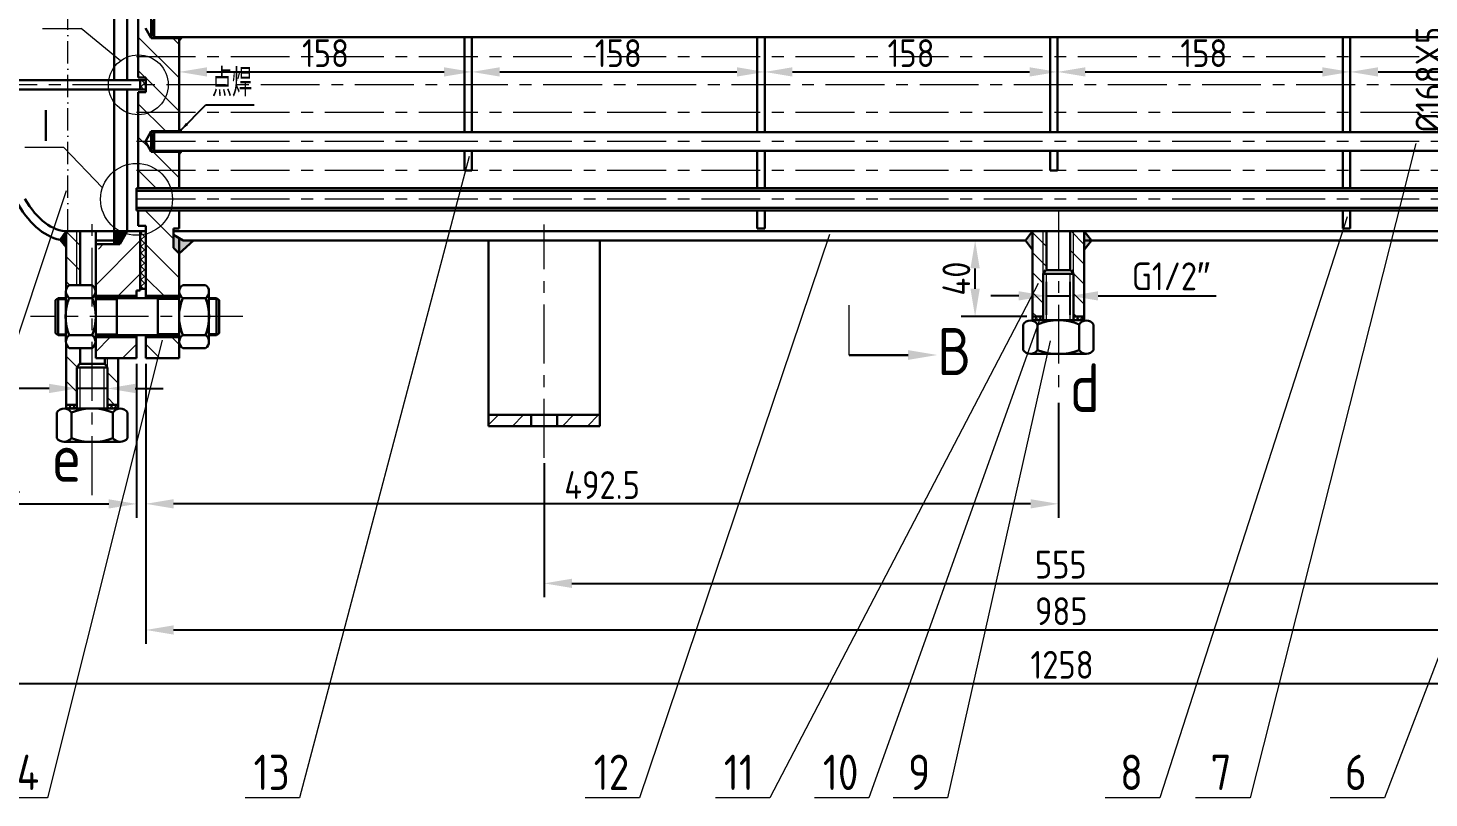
# Paper-space layout 'Gb A1 标题栏' of a CAD drawing. Extents: x 3562 to 5852, y -8842 to -7224.
# Drawn here: x 3979 to 4735, y -8033 to -7618 of the extents above; entities that cross this region are included whole.
import ezdxf

# ---------------------------------------------------------------- set-up
doc = ezdxf.new("R2010")
doc.units = 0
doc.linetypes.add('ACAD_ISO10W100', pattern=[18, 12, -3, 0, -3])
doc.linetypes.add('CENTER', pattern=[50.8, 31.75, -6.35, 6.35, -6.35])
doc.layers.get('Defpoints').update_dxf_attribs({"linetype": 'CONTINUOUS', "lineweight": 15})
for name, color, linetype, lineweight in [('一般注释', 5, 'CONTINUOUS', 15), ('中心线', 1, 'CENTER', 15), ('单点划线', 6, 'ACAD_ISO10W100', 15), ('可见轮廓线', 7, 'CONTINUOUS', 30), ('填充剖面线', 3, 'CONTINUOUS', 15), ('尺寸标注', 5, 'CONTINUOUS', 15), ('细实线', 2, 'CONTINUOUS', 15)]:
    doc.layers.add(name, color=color, linetype=linetype, lineweight=lineweight)
doc.styles.add('STYLE3', font='gbenor.shx', dxfattribs={"height": 4, "bigfont": 'gbcbig.shx'})
doc.styles.add('件号及接点字头', font='gbenor.shx', dxfattribs={"height": 7, "bigfont": 'gbcbig.shx'})
doc.styles.add('工程字', font='gbenor.shx', dxfattribs={"bigfont": 'gbcbig.shx'})
doc.styles.add('管口名称', font='gbenor.shx', dxfattribs={"height": 10, "bigfont": 'gbcbig.shx'})
doc.dimstyles.new('GB-5', dxfattribs={"dimtxt": 5, "dimasz": 5, "dimexe": 2.5, "dimexo": 1, "dimgap": 0.875, "dimtad": 1, "dimdsep": 46, "dimtxsty": '工程字', "dimcen": 5, "dimadec": 0, "dimazin": 0, "dimtfac": 0.7, "dimtix": 1, "dimtmove": 0, "dimatfit": 3, "dimfxl": 0, "dimtzin": 0, "dimarcsym": 0})
pattern_1 = [(45, (97.2108, 0), (-1.7960512, 1.7960512), []), (135, (97.2108, 0), (-1.7960512, -1.7960512), [])]

# ---------------------------------------------------------------- blocks, each defined once
blk = doc.blocks.new('*D50')
at = {"layer": 'Defpoints', "color": 0}
for p in [(4042.05, -7795.94), (5027.05, -7795.94), (5027.05, -7942.41)]:
    blk.add_point(p, dxfattribs=at)
at = {"layer": '尺寸标注', "color": 0, "lineweight": -2}
for p, q in [((4042.05, -7798.94), (4042.05, -7949.91)), ((5027.05, -7798.94), (5027.05, -7949.91)), ((4057.05, -7942.41), (5012.05, -7942.41))]:
    blk.add_line(p, q, dxfattribs=at)
at = {"layer": '尺寸标注', "color": 0}
for points in [[(4057.05, -7939.91), (4057.05, -7944.91), (4042.05, -7942.41)], [(5012.05, -7939.91), (5012.05, -7944.91), (5027.05, -7942.41)]]:
    blk.add_solid(points, dxfattribs=at)
at = {"layer": '尺寸标注', "color": 0, "insert": (4536.11, -7932.28), "char_height": 15, "attachment_point": 5, "style": '工程字'}
blk.add_mtext('985', dxfattribs=at)
blk = doc.blocks.new('*D51')
at = {"layer": 'Defpoints', "color": 0}
for p in [(4257.05, -7849.52), (4812.05, -7849.52), (4812.05, -7917.28)]:
    blk.add_point(p, dxfattribs=at)
at = {"layer": '尺寸标注', "color": 0, "lineweight": -2}
for p, q in [((4257.05, -7852.52), (4257.05, -7924.78)), ((4812.05, -7852.52), (4812.05, -7924.78)), ((4272.05, -7917.28), (4797.05, -7917.28))]:
    blk.add_line(p, q, dxfattribs=at)
at = {"layer": '尺寸标注', "color": 0}
for points in [[(4272.05, -7914.78), (4272.05, -7919.78), (4257.05, -7917.28)], [(4797.05, -7914.78), (4797.05, -7919.78), (4812.05, -7917.28)]]:
    blk.add_solid(points, dxfattribs=at)
at = {"layer": '尺寸标注', "color": 0, "insert": (4535.85, -7907.16), "char_height": 15, "attachment_point": 5, "style": '工程字'}
blk.add_mtext('555', dxfattribs=at)
blk = doc.blocks.new('*D52')
at = {"layer": 'Defpoints', "color": 0}
for p in [(4042.05, -7795.94), (4534.55, -7816.98), (4042.05, -7874.39)]:
    blk.add_point(p, dxfattribs=at)
at = {"layer": '尺寸标注', "color": 0, "lineweight": -2}
for p, q in [((4042.05, -7798.94), (4042.05, -7881.89)), ((4534.55, -7819.98), (4534.55, -7881.89)), ((4519.55, -7874.39), (4057.05, -7874.39))]:
    blk.add_line(p, q, dxfattribs=at)
at = {"layer": '尺寸标注', "color": 0}
for points in [[(4057.05, -7871.89), (4057.05, -7876.89), (4042.05, -7874.39)], [(4519.55, -7871.89), (4519.55, -7876.89), (4534.55, -7874.39)]]:
    blk.add_solid(points, dxfattribs=at)
at = {"layer": '尺寸标注', "color": 0, "insert": (4288.3, -7864.26), "char_height": 15, "attachment_point": 5, "style": '工程字'}
blk.add_mtext('492.5', dxfattribs=at)
blk = doc.blocks.new('*D53')
at = {"layer": 'Defpoints', "color": 0}
for p in [(5111.05, -7648.44), (3852.83, -7838.44), (5111.05, -7971.32)]:
    blk.add_point(p, dxfattribs=at)
at = {"layer": '尺寸标注', "color": 0, "lineweight": -2}
for p, q in [((5111.05, -7651.44), (5111.05, -7978.82)), ((3852.83, -7841.44), (3852.83, -7978.82)), ((3867.83, -7971.32), (5096.05, -7971.32))]:
    blk.add_line(p, q, dxfattribs=at)
at = {"layer": '尺寸标注', "color": 0}
for points in [[(3867.83, -7968.82), (3867.83, -7973.82), (3852.83, -7971.32)], [(5096.05, -7968.82), (5096.05, -7973.82), (5111.05, -7971.32)]]:
    blk.add_solid(points, dxfattribs=at)
at = {"layer": '尺寸标注', "color": 0, "insert": (4536.5, -7961.19), "char_height": 15, "attachment_point": 5, "style": '工程字'}
blk.add_mtext('1258', dxfattribs=at)
blk = doc.blocks.new('*D54')
at = {"layer": 'Defpoints', "color": 0}
for p in [(4626.03, -7564.44), (4744.96, -7564.44), (4626.03, -7732.44)]:
    blk.add_point(p, dxfattribs=at)
at = {"layer": '尺寸标注', "color": 0, "lineweight": -2}
for p, q in [((4629.03, -7564.44), (4752.46, -7564.44)), ((4744.96, -7717.44), (4744.96, -7579.44)), ((4629.03, -7732.44), (4752.46, -7732.44))]:
    blk.add_line(p, q, dxfattribs=at)
at = {"layer": '尺寸标注', "color": 0}
for points in [[(4742.46, -7579.44), (4747.46, -7579.44), (4744.96, -7564.44)], [(4742.46, -7717.44), (4747.46, -7717.44), (4744.96, -7732.44)]]:
    blk.add_solid(points, dxfattribs=at)
at = {"layer": '尺寸标注', "color": 0, "insert": (4734.83, -7645.73), "char_height": 15, "attachment_point": 5, "rotation": 90, "style": '工程字'}
blk.add_mtext('%%C168X5', dxfattribs=at)
blk = doc.blocks.new('*D55')
at = {"layer": 'Defpoints', "color": 0}
for p in [(4060.05, -7638.91), (4218.05, -7638.91), (4218.05, -7641.51)]:
    blk.add_point(p, dxfattribs=at)
at = {"layer": '尺寸标注', "color": 0, "lineweight": -2}
for p, q in [((4060.05, -7641.91), (4060.05, -7649.01)), ((4075.05, -7641.51), (4203.05, -7641.51)), ((4218.05, -7641.91), (4218.05, -7649.01))]:
    blk.add_line(p, q, dxfattribs=at)
at = {"layer": '尺寸标注', "color": 0}
for points in [[(4075.05, -7639.01), (4075.05, -7644.01), (4060.05, -7641.51)], [(4203.05, -7639.01), (4203.05, -7644.01), (4218.05, -7641.51)]]:
    blk.add_solid(points, dxfattribs=at)
at = {"layer": '尺寸标注', "color": 0, "insert": (4139.05, -7631.38), "char_height": 15, "attachment_point": 5, "style": '工程字'}
blk.add_mtext('158', dxfattribs=at)
blk = doc.blocks.new('*D56')
at = {"layer": 'Defpoints', "color": 0}
for p in [(4218.05, -7641.51), (4376.05, -7641.51), (4376.05, -7641.51)]:
    blk.add_point(p, dxfattribs=at)
at = {"layer": '尺寸标注', "color": 0, "lineweight": -2}
for p, q in [((4218.05, -7638.51), (4218.05, -7634.01)), ((4233.05, -7641.51), (4361.05, -7641.51)), ((4376.05, -7644.51), (4376.05, -7649.01))]:
    blk.add_line(p, q, dxfattribs=at)
at = {"layer": '尺寸标注', "color": 0}
for points in [[(4233.05, -7639.01), (4233.05, -7644.01), (4218.05, -7641.51)], [(4361.05, -7639.01), (4361.05, -7644.01), (4376.05, -7641.51)]]:
    blk.add_solid(points, dxfattribs=at)
at = {"layer": '尺寸标注', "color": 0, "insert": (4297.05, -7631.38), "char_height": 15, "attachment_point": 5, "style": '工程字'}
blk.add_mtext('158', dxfattribs=at)
blk = doc.blocks.new('*D57')
at = {"layer": 'Defpoints', "color": 0}
for p in [(4376.05, -7641.51), (4534.05, -7641.51), (4534.05, -7643.49)]:
    blk.add_point(p, dxfattribs=at)
at = {"layer": '尺寸标注', "color": 0, "lineweight": -2}
for p, q in [((4376.05, -7638.51), (4376.05, -7634.01)), ((4534.05, -7640.49), (4534.05, -7634.01)), ((4391.05, -7641.51), (4519.05, -7641.51))]:
    blk.add_line(p, q, dxfattribs=at)
at = {"layer": '尺寸标注', "color": 0}
for points in [[(4391.05, -7639.01), (4391.05, -7644.01), (4376.05, -7641.51)], [(4519.05, -7639.01), (4519.05, -7644.01), (4534.05, -7641.51)]]:
    blk.add_solid(points, dxfattribs=at)
at = {"layer": '尺寸标注', "color": 0, "insert": (4455.05, -7631.38), "char_height": 15, "attachment_point": 5, "style": '工程字'}
blk.add_mtext('158', dxfattribs=at)
blk = doc.blocks.new('*D58')
at = {"layer": 'Defpoints', "color": 0}
for p in [(4534.05, -7642.83), (4692.05, -7641.51), (4692.05, -7642.83)]:
    blk.add_point(p, dxfattribs=at)
at = {"layer": '尺寸标注', "color": 0, "lineweight": -2}
for p, q in [((4534.05, -7639.83), (4534.05, -7634.01)), ((4692.05, -7639.83), (4692.05, -7634.01)), ((4549.05, -7641.51), (4677.05, -7641.51))]:
    blk.add_line(p, q, dxfattribs=at)
at = {"layer": '尺寸标注', "color": 0}
for points in [[(4549.05, -7639.01), (4549.05, -7644.01), (4534.05, -7641.51)], [(4677.05, -7639.01), (4677.05, -7644.01), (4692.05, -7641.51)]]:
    blk.add_solid(points, dxfattribs=at)
at = {"layer": '尺寸标注', "color": 0, "insert": (4613.05, -7631.38), "char_height": 15, "attachment_point": 5, "style": '工程字'}
blk.add_mtext('158', dxfattribs=at)
blk = doc.blocks.new('*D59')
at = {"layer": 'Defpoints', "color": 0}
for p in [(4850.05, -7641.51), (4692.05, -7645.57), (4850.05, -7645.57)]:
    blk.add_point(p, dxfattribs=at)
at = {"layer": '尺寸标注', "color": 0, "lineweight": -2}
for p, q in [((4692.05, -7642.57), (4692.05, -7634.01)), ((4850.05, -7642.57), (4850.05, -7634.01)), ((4707.05, -7641.51), (4835.05, -7641.51))]:
    blk.add_line(p, q, dxfattribs=at)
at = {"layer": '尺寸标注', "color": 0}
for points in [[(4707.05, -7639.01), (4707.05, -7644.01), (4692.05, -7641.51)], [(4835.05, -7639.01), (4835.05, -7644.01), (4850.05, -7641.51)]]:
    blk.add_solid(points, dxfattribs=at)
at = {"layer": '尺寸标注', "color": 0, "insert": (4771.05, -7631.38), "char_height": 15, "attachment_point": 5, "style": '工程字'}
blk.add_mtext('158', dxfattribs=at)
blk = doc.blocks.new('*D65')
at = {"layer": 'Defpoints', "color": 0}
for p in [(4037.05, -7795.94), (3872.83, -7805.44), (4037.05, -7874.43)]:
    blk.add_point(p, dxfattribs=at)
at = {"layer": '尺寸标注', "color": 0, "lineweight": -2}
for p, q in [((4037.05, -7798.94), (4037.05, -7881.93)), ((3872.83, -7808.44), (3872.83, -7881.93)), ((3887.83, -7874.43), (4022.05, -7874.43))]:
    blk.add_line(p, q, dxfattribs=at)
at = {"layer": '尺寸标注', "color": 0}
for points in [[(3887.83, -7871.93), (3887.83, -7876.93), (3872.83, -7874.43)], [(4022.05, -7871.93), (4022.05, -7876.93), (4037.05, -7874.43)]]:
    blk.add_solid(points, dxfattribs=at)
at = {"layer": '尺寸标注', "color": 0, "insert": (3961.93, -7864.3), "char_height": 15, "attachment_point": 5, "style": '工程字'}
blk.add_mtext('164', dxfattribs=at)
blk = doc.blocks.new('*D69')
at = {"layer": 'Defpoints', "color": 0}
for p in [(4540.96, -7762.27), (4528.14, -7775.44), (4540.96, -7775.44)]:
    blk.add_point(p, dxfattribs=at)
at = {"layer": '尺寸标注', "color": 0, "lineweight": -2}
for p, q in [((4528.14, -7772.44), (4528.14, -7754.77)), ((4540.96, -7772.44), (4540.96, -7754.77)), ((4513.14, -7762.27), (4498.14, -7762.27)), ((4528.14, -7762.27), (4540.96, -7762.27)), ((4555.96, -7762.27), (4619.65, -7762.27))]:
    blk.add_line(p, q, dxfattribs=at)
at = {"layer": '尺寸标注', "color": 0}
for points in [[(4513.14, -7759.77), (4513.14, -7764.77), (4528.14, -7762.27)], [(4555.96, -7759.77), (4555.96, -7764.77), (4540.96, -7762.27)]]:
    blk.add_solid(points, dxfattribs=at)
at = {"layer": '尺寸标注', "color": 0, "insert": (4595.31, -7751.73), "char_height": 15, "attachment_point": 5, "style": '工程字'}
blk.add_mtext('G1/2″', dxfattribs=at)
blk = doc.blocks.new('*D70')
at = {"layer": 'Defpoints', "color": 0}
for p in [(4489.62, -7732.44), (4516.73, -7732.44), (4520.55, -7773.44)]:
    blk.add_point(p, dxfattribs=at)
at = {"layer": '尺寸标注', "color": 0, "lineweight": -2}
for p, q in [((4513.73, -7732.44), (4482.12, -7732.44)), ((4489.62, -7758.44), (4489.62, -7747.44)), ((4517.55, -7773.44), (4482.12, -7773.44))]:
    blk.add_line(p, q, dxfattribs=at)
at = {"layer": '尺寸标注', "color": 0}
for points in [[(4487.12, -7747.44), (4492.12, -7747.44), (4489.62, -7732.44)], [(4487.12, -7758.44), (4492.12, -7758.44), (4489.62, -7773.44)]]:
    blk.add_solid(points, dxfattribs=at)
at = {"layer": '尺寸标注', "color": 0, "insert": (4479.49, -7752.94), "char_height": 15, "attachment_point": 5, "rotation": 90, "style": '工程字'}
blk.add_mtext('40', dxfattribs=at)
blk = doc.blocks.new('*D71')
at = {"layer": 'Defpoints', "color": 0}
for p in [(4004.9, -7800.94), (4021.39, -7800.94), (4004.9, -7812.18)]:
    blk.add_point(p, dxfattribs=at)
at = {"layer": '尺寸标注', "color": 0, "lineweight": -2}
for p, q in [((4004.9, -7803.94), (4004.9, -7819.68)), ((4021.39, -7803.94), (4021.39, -7819.68)), ((3989.9, -7812.18), (3926.21, -7812.18)), ((4021.39, -7812.18), (4004.9, -7812.18)), ((4036.39, -7812.18), (4051.39, -7812.18))]:
    blk.add_line(p, q, dxfattribs=at)
at = {"layer": '尺寸标注', "color": 0}
for points in [[(3989.9, -7809.68), (3989.9, -7814.68), (4004.9, -7812.18)], [(4036.39, -7809.68), (4036.39, -7814.68), (4021.39, -7812.18)]]:
    blk.add_solid(points, dxfattribs=at)
at = {"layer": '尺寸标注', "color": 0, "insert": (3950.55, -7801.64), "char_height": 15, "attachment_point": 5, "style": '工程字'}
blk.add_mtext('G1/2″', dxfattribs=at)

psp = doc.layouts.new('Gb A1 标题栏')

# ---------------------------------------------------------------- hatches: boundary and pattern name
at = {"layer": '可见轮廓线'}
for points in [[(4060.051, -7624.77), (4060.051, -7622.852), (4061.553, -7622.852)], [(4060.051, -7672.111), (4060.051, -7674.029), (4061.553, -7674.029)], [(4060.051, -7685.946), (4060.051, -7684.029), (4061.553, -7684.029)], [(3999.144, -7727.417), (3995.79, -7732.007), (3999.144, -7736.003)], [(4032.092, -7727.44), (4025.051, -7727.44), (4025.051, -7734.44), (4028.051, -7734.44)], [(4067.811, -7732.44), (4062.247, -7732.44), (4057.051, -7729.44), (4057.051, -7736.44), (4060.051, -7739.44)], [(4520.551, -7727.44), (4516.731, -7732.44), (4520.551, -7737.44)], [(4548.551, -7727.44), (4552.371, -7732.44), (4548.551, -7737.44)]]:
    psp.add_hatch(color=256, dxfattribs=at).paths.add_polyline_path(points)
at = {"layer": '填充剖面线'}
h = psp.add_hatch(dxfattribs=at)
h.set_pattern_fill('ANSI31', color=256, scale=4, style=0)
h.set_pattern_definition([(45, (97.211, 0), (-8.980256, 8.980256), [])])
h.paths.add_polyline_path([(4015.051, -7500.94), (4015.051, -7512.329), (4037.051, -7512.329), (4037.051, -7500.94)])
h.paths.add_polyline_path([(4015.051, -7557.244), (4018.051, -7562.44), (4028.051, -7562.44), (4032.092, -7569.44), (4039.051, -7569.44), (4039.051, -7537.44), (4037.051, -7537.44), (4037.051, -7534.551), (4015.051, -7534.551)])
h.paths.add_polyline_path([(4039.051, -7727.44), (4032.092, -7727.44), (4028.051, -7734.44), (4018.051, -7734.44), (4015.051, -7739.636), (4015.051, -7762.329), (4037.051, -7762.329), (4037.051, -7759.44), (4039.051, -7759.44)])
h.paths.add_polyline_path([(4037.051, -7795.94), (4037.051, -7784.551), (4015.051, -7784.551), (4015.051, -7795.94)])
h = psp.add_hatch(dxfattribs=at)
h.set_pattern_fill('ANSI31', color=256, scale=4, angle=90, style=0)
h.set_pattern_definition([(135, (97.211, 0), (-8.980256, -8.980256), [])])
h.paths.add_polyline_path([(4060.051, -7512.329), (4060.051, -7500.94), (4042.051, -7500.94), (4042.051, -7512.329)])
h.paths.add_polyline_path([(4060.051, -7534.551), (4042.051, -7534.551), (4042.051, -7572.44), (4038.051, -7572.44), (4038.051, -7586.675), (4060.051, -7586.675), (4060.051, -7570.94), (4057.051, -7570.94), (4057.051, -7560.44), (4060.051, -7557.44)])
h.paths.add_polyline_path([(4038.051, -7586.675), (4038.051, -7602.263), (4060.051, -7602.263), (4060.051, -7597.264), (4060.051, -7586.675)])
h.paths.add_polyline_path([(4038.051, -7602.263), (4038.051, -7617.852), (4041.972, -7617.852), (4045.051, -7612.352), (4060.051, -7612.352), (4060.051, -7602.263)])
h.paths.add_polyline_path([(4060.051, -7633.44), (4060.051, -7623.352), (4045.051, -7623.352), (4041.972, -7617.852), (4038.051, -7617.852), (4038.051, -7633.44)])
h.paths.add_polyline_path([(4060.051, -7648.44), (4060.051, -7633.44), (4038.051, -7633.44), (4038.051, -7644.44), (4042.051, -7644.44), (4042.051, -7648.44)])
h.paths.add_polyline_path([(4042.051, -7652.44), (4038.051, -7652.44), (4038.051, -7663.44), (4060.051, -7663.44), (4060.051, -7648.44), (4042.051, -7648.44)])
h.paths.add_polyline_path([(4038.051, -7663.44), (4038.051, -7679.029), (4041.972, -7679.029), (4045.051, -7673.529), (4060.051, -7673.529), (4060.051, -7663.44)])
h.paths.add_polyline_path([(4045.051, -7684.529), (4041.972, -7679.029), (4038.051, -7679.029), (4038.051, -7694.617), (4060.051, -7694.617), (4060.051, -7684.529)])
h.paths.add_polyline_path([(4038.051, -7694.617), (4038.051, -7704.206), (4060.051, -7704.206), (4060.051, -7694.617)])
h.paths.add_polyline_path([(4057.051, -7725.94), (4060.051, -7725.94), (4060.051, -7716.206), (4038.051, -7716.206), (4038.051, -7724.44), (4042.051, -7724.44), (4042.051, -7762.329), (4060.051, -7762.329), (4060.051, -7739.44), (4057.051, -7736.44)])
h.paths.add_polyline_path([(4060.051, -7795.94), (4060.051, -7784.551), (4042.051, -7784.551), (4042.051, -7795.94)])
h = psp.add_hatch(dxfattribs=at)
h.set_pattern_fill('ANSI37', color=256, scale=0.8, style=0)
h.set_pattern_definition(pattern_1)
h.paths.add_polyline_path([(4042.051, -7648.44), (4042.051, -7645.94), (4039.051, -7645.94), (4039.051, -7648.44)])
h.paths.add_polyline_path([(4039.051, -7648.44), (4039.051, -7650.94), (4042.051, -7650.94), (4042.051, -7648.44)])
h = psp.add_hatch(dxfattribs=at)
h.set_pattern_fill('ANSI31', color=256, scale=3, angle=90, style=0)
h.set_pattern_definition([(135, (97.211, 0), (-6.735192, -6.735192), [])])
edge = h.paths.add_edge_path()
edge.add_line((4004.899, -7727.44), (4000.051, -7727.44))
edge.add_ellipse((4000.051, -7648.44), major_axis=(0, -79), ratio=0.4683544, start_angle=358.595613, end_angle=360, ccw=False)
edge.add_line((3999.144, -7727.417), (3999.144, -7758.584))
edge.add_arc((4003.184, -7759.94), 4.262, 124.786442, 161.442617, ccw=False)
edge.add_line((4000.753, -7756.44), (4004.899, -7756.44))
edge.add_line((4004.899, -7756.44), (4004.899, -7727.44))
h.paths.add_polyline_path([(4004.899, -7756.44), (4006.735, -7756.44), (4006.735, -7727.44), (4004.899, -7727.44)])
h.paths.add_polyline_path([(3999.144, -7820.94), (4004.899, -7820.94), (4004.899, -7800.94), (4006.265, -7798.94), (4006.735, -7798.94), (4006.735, -7790.44), (4000.753, -7790.44, -0.1613207), (3999.144, -7788.297)])
h.paths.add_polyline_path([(4021.39, -7820.94), (4027.144, -7820.94), (4027.144, -7795.94), (4021.39, -7795.94), (4021.39, -7800.94)])
h = psp.add_hatch(dxfattribs=at)
h.set_pattern_fill('ANSI37', color=256, scale=0.8, style=0)
h.set_pattern_definition(pattern_1)
h.paths.add_polyline_path([(4042.051, -7758.44), (4039.051, -7758.44), (4039.051, -7727.44), (4042.051, -7727.44)])
h = psp.add_hatch(dxfattribs=at)
h.set_pattern_fill('ANSI31', color=256, scale=2.4, angle=90, style=0)
h.set_pattern_definition([(135, (244.5684, -4055.535), (-5.388154, -5.388154), [])])
h.paths.add_polyline_path([(4526.306, -7727.44), (4520.551, -7727.44), (4520.551, -7773.44), (4526.306, -7773.44), (4526.306, -7750.44)])
h.paths.add_polyline_path([(4526.306, -7750.44), (4527.672, -7748.44), (4528.142, -7748.44), (4528.142, -7727.44), (4526.306, -7727.44)])
h.paths.add_polyline_path([(4542.796, -7727.44), (4540.96, -7727.44), (4540.96, -7748.44), (4541.43, -7748.44), (4542.796, -7750.44)])
h.paths.add_polyline_path([(4542.796, -7750.44), (4542.796, -7773.44), (4548.551, -7773.44), (4548.551, -7727.44), (4542.796, -7727.44)])
h = psp.add_hatch(dxfattribs=at)
h.set_pattern_fill('ANSI37', color=256, scale=0.5, style=0)
h.set_pattern_definition([(315, (244.5684, -11192.3456), (-1.122532, -1.122532), []), (225, (244.5684, -11192.3456), (-1.122532, 1.122532), [])])
h.paths.add_polyline_path([(4520.551, -7775.44), (4520.551, -7773.44), (4526.306, -7773.44), (4526.306, -7775.44)])
h.paths.add_polyline_path([(4542.796, -7775.44), (4542.796, -7773.44), (4548.551, -7773.44), (4548.551, -7775.44)])
h = psp.add_hatch(dxfattribs=at)
h.set_pattern_fill('ANSI37', color=256, scale=0.5, style=0)
h.set_pattern_definition([(315, (-276.8384, -11239.8456), (-1.122532, -1.122532), []), (225, (-276.8384, -11239.8456), (-1.122532, 1.122532), [])])
h.paths.add_polyline_path([(3999.144, -7822.94), (3999.144, -7820.94), (4004.899, -7820.94), (4004.899, -7822.94)])
h.paths.add_polyline_path([(4021.39, -7822.94), (4021.39, -7820.94), (4027.144, -7820.94), (4027.144, -7822.94)])
h = psp.add_hatch(dxfattribs=at)
h.set_pattern_fill('ANSI31', color=256, scale=3, style=0)
h.set_pattern_definition([(45, (97.211, 0), (-6.735192, 6.735192), [])])
h.paths.add_polyline_path([(4227.051, -7826.44), (4227.051, -7832.44), (4250.051, -7832.44), (4250.051, -7826.44)])
h.paths.add_polyline_path([(4287.051, -7832.44), (4287.051, -7826.44), (4264.051, -7826.44), (4264.051, -7832.44)])

# ---------------------------------------------------------------- linework, layer by layer
at = {"layer": '一般注释'}
for p, q in [((3986.384, -7618.188), (4007.171, -7618.188)), ((4028.455, -7635.509), (4007.171, -7618.188)), ((4727.481, -7680.137), (4637.969, -8032.984)), ((3976.881, -7682.01), (3997.669, -7682.01)), ((4018.697, -7703.943), (3997.669, -7682.01)), ((4216.583, -7687.171), (4125.046, -8032.984)), ((3999.042, -7705.614), (3889.946, -8032.984)), ((4690.338, -7719.589), (4589.213, -8032.984)), ((4411.104, -7729.115), (4308.588, -8032.984)), ((4523.712, -7755.639), (4378.817, -8032.984)), ((4524.783, -7774.236), (4432.27, -8032.984)), ((4050.953, -7786.132), (3989.065, -8032.984)), ((4530.087, -7786.419), (4474.781, -8032.984)), ((4796.73, -7808.124), (4710.499, -8032.984)), ((3989.065, -8032.984), (3959.7, -8032.984)), ((4125.046, -8032.984), (4095.682, -8032.984)), ((4308.588, -8032.984), (4279.224, -8032.984)), ((4378.817, -8032.984), (4349.453, -8032.984)), ((4432.27, -8032.984), (4402.906, -8032.984)), ((4474.781, -8032.984), (4445.416, -8032.984)), ((4589.213, -8032.984), (4559.848, -8032.984)), ((4637.969, -8032.984), (4608.604, -8032.984)), ((4710.499, -8032.984), (4681.134, -8032.984))]:
    psp.add_line(p, q, dxfattribs=at)
for centre, radius in [((4038.056, -7648.456), 16.119), ((4037.051, -7710.206), 19.393)]:
    psp.add_circle(centre, radius, dxfattribs=at)
at = {"layer": '中心线'}
for p, q in [((5034.051, -7633.44), (4035.051, -7633.44)), ((5151.869, -7648.44), (3942.889, -7648.44)), ((5034.051, -7663.44), (4035.051, -7663.44)), ((5034.051, -7679.029), (4035.051, -7679.029)), ((5034.051, -7694.617), (4035.051, -7694.617)), ((5034.051, -7710.206), (4035.051, -7710.206)), ((4534.551, -7716.206), (4534.551, -7816.98)), ((4013.144, -7869.673), (4013.144, -7720.889)), ((4257.051, -7849.521), (4257.051, -7723.744)), ((4094.403, -7773.44), (3979.787, -7773.44))]:
    psp.add_line(p, q, dxfattribs=at)
at = {"layer": '单点划线'}
psp.add_line((4000.051, -7727.44), (4000.051, -7564.44), dxfattribs=at)
at = {"layer": '可见轮廓线'}
for p, q in [((4025.051, -7645.94), (4025.051, -7569.44)), ((4032.092, -7645.94), (4032.092, -7569.44)), ((4038.051, -7572.44), (4038.051, -7644.44)), ((4045.051, -7623.352), (4045.051, -7612.352)), ((4046.654, -7612.852), (4046.654, -7622.852)), ((4045.051, -7623.352), (4041.972, -7617.852)), ((4046.051, -7622.053), (4046.051, -7613.651)), ((4060.051, -7623.352), (4045.051, -7623.352)), ((4046.654, -7622.852), (4046.051, -7622.053)), ((4860.051, -7622.852), (4046.653, -7622.852)), ((4061.553, -7622.852), (4060.051, -7624.77)), ((4060.051, -7622.852), (4060.051, -7674.029)), ((4214.051, -7622.852), (4214.051, -7674.029)), ((4218.051, -7622.852), (4218.051, -7674.029)), ((4372.051, -7622.852), (4372.051, -7674.029)), ((4376.051, -7622.852), (4376.051, -7674.029)), ((4530.051, -7622.852), (4530.051, -7674.029)), ((4534.051, -7622.852), (4534.051, -7674.029)), ((4688.051, -7622.852), (4688.051, -7674.029)), ((4692.051, -7622.852), (4692.051, -7674.029)), ((4042.051, -7645.94), (3963.07, -7645.94)), ((4042.051, -7644.44), (4038.051, -7644.44)), ((4039.051, -7645.94), (4039.051, -7650.94)), ((4042.051, -7644.44), (4042.051, -7652.44)), ((4042.051, -7650.94), (3963.07, -7650.94)), ((4025.051, -7727.44), (4025.051, -7650.94)), ((4032.092, -7727.44), (4032.092, -7650.94)), ((4042.051, -7652.44), (4038.051, -7652.44)), ((4038.051, -7652.44), (4038.051, -7704.206)), ((4045.051, -7673.529), (4041.972, -7679.028)), ((4045.051, -7673.529), (4045.051, -7684.529)), ((4060.051, -7673.529), (4045.051, -7673.529)), ((4061.553, -7674.029), (4060.051, -7672.111)), ((4045.051, -7684.529), (4041.972, -7679.028)), ((4046.654, -7674.028), (4046.051, -7674.827)), ((4046.051, -7674.827), (4046.051, -7683.229)), ((4860.051, -7674.029), (4046.653, -7674.029)), ((4046.654, -7684.029), (4046.654, -7674.028)), ((4060.051, -7684.529), (4045.051, -7684.529)), ((4046.654, -7684.029), (4046.051, -7683.229)), ((4860.051, -7684.029), (4046.654, -7684.029)), ((4061.553, -7684.029), (4060.051, -7685.946)), ((4060.051, -7684.029), (4060.051, -7704.206)), ((4214.051, -7684.029), (4214.051, -7694.617)), ((4218.051, -7684.029), (4218.051, -7694.617)), ((4372.051, -7684.029), (4372.051, -7704.206)), ((4376.051, -7684.029), (4376.051, -7704.206)), ((4530.051, -7684.029), (4530.051, -7694.617)), ((4534.051, -7684.029), (4534.051, -7694.617)), ((4688.051, -7684.029), (4688.051, -7704.206)), ((4692.051, -7684.029), (4692.051, -7704.206)), ((4214.051, -7694.617), (4218.051, -7694.617)), ((4530.051, -7694.617), (4534.051, -7694.617)), ((4037.051, -7704.206), (4037.051, -7716.206)), ((5032.051, -7704.206), (4037.051, -7704.206)), ((5032.051, -7705.706), (4037.051, -7705.706)), ((5032.051, -7714.706), (4037.051, -7714.706)), ((5032.051, -7716.206), (4037.051, -7716.206)), ((4038.051, -7716.206), (4038.051, -7724.44)), ((4060.051, -7716.206), (4060.051, -7725.94)), ((4372.051, -7716.206), (4372.051, -7725.94)), ((4376.051, -7716.206), (4376.051, -7725.94)), ((4688.051, -7716.206), (4688.051, -7725.94)), ((4692.051, -7716.206), (4692.051, -7725.94)), ((4042.051, -7724.44), (4038.051, -7724.44)), ((4042.051, -7763.44), (4042.051, -7724.44)), ((4057.051, -7736.44), (4057.051, -7725.94)), ((4057.051, -7725.94), (4060.051, -7725.94)), ((4057.051, -7736.44), (4057.051, -7725.94)), ((4372.051, -7725.94), (4376.051, -7725.94)), ((4688.051, -7725.94), (4692.051, -7725.94)), ((3999.144, -7727.417), (3995.79, -7732.007)), ((3995.79, -7732.007), (3999.144, -7736.003)), ((3999.144, -7758.584), (3999.144, -7727.417)), ((4042.051, -7727.44), (4000.051, -7727.44)), ((4006.735, -7756.44), (4006.735, -7727.44)), ((4015.051, -7795.94), (4015.051, -7727.44)), ((4025.051, -7732.44), (4015.051, -7732.44)), ((4025.051, -7727.44), (4025.051, -7734.44)), ((4028.051, -7734.44), (4032.092, -7727.44)), ((4039.051, -7759.44), (4039.051, -7727.44)), ((5012.051, -7727.44), (4057.051, -7727.44)), ((4057.051, -7729.44), (4062.247, -7732.44)), ((4060.051, -7731.172), (4060.051, -7795.94)), ((4060.051, -7739.44), (4067.811, -7732.44)), ((4516.731, -7732.44), (4062.247, -7732.44)), ((4227.051, -7832.44), (4227.051, -7732.44)), ((4287.051, -7832.44), (4287.051, -7732.44)), ((4520.551, -7727.44), (4516.731, -7732.44)), ((4520.551, -7737.44), (4516.731, -7732.44)), ((4520.551, -7773.44), (4520.551, -7727.44)), ((4528.142, -7748.44), (4528.142, -7727.44)), ((4540.96, -7748.44), (4540.96, -7727.44)), ((4548.551, -7773.44), (4548.551, -7727.44)), ((4548.551, -7727.44), (4552.371, -7732.44)), ((5012.051, -7732.44), (4548.551, -7732.44)), ((4548.551, -7737.44), (4552.371, -7732.44)), ((4006.735, -7750.44), (4006.735, -7735.44)), ((4028.051, -7734.44), (4015.051, -7734.44)), ((4057.051, -7736.44), (4060.051, -7739.44)), ((4526.306, -7750.44), (4527.672, -7748.44)), ((4541.43, -7748.44), (4527.672, -7748.44)), ((4542.796, -7750.44), (4541.43, -7748.44)), ((4000.753, -7756.44), (4013.102, -7756.44)), ((4074.349, -7756.44), (4062, -7756.44)), ((4526.306, -7750.44), (4526.306, -7775.44)), ((4542.796, -7750.44), (4526.306, -7750.44)), ((4542.796, -7750.44), (4542.796, -7775.44)), ((3994.872, -7763.44), (3993.372, -7764.527)), ((3994.872, -7763.44), (3998.927, -7763.44)), ((3994.872, -7783.44), (3994.872, -7763.44)), ((3994.872, -7783.44), (3994.872, -7763.44)), ((3998.927, -7787.142), (3998.927, -7759.739)), ((4000.753, -7763.44), (4013.102, -7763.44)), ((4008.102, -7763.44), (4013.102, -7763.44)), ((4037.051, -7762.329), (4015.051, -7762.329)), ((4015.051, -7763.44), (4060.051, -7763.44)), ((4026.511, -7783.44), (4026.511, -7763.44)), ((4037.051, -7759.44), (4037.051, -7763.44)), ((4037.051, -7759.44), (4039.051, -7759.44)), ((4042.051, -7758.44), (4039.051, -7758.44)), ((4060.051, -7762.329), (4042.051, -7762.329)), ((4048.591, -7783.44), (4048.591, -7763.44)), ((4067, -7763.44), (4062, -7763.44)), ((4074.349, -7763.44), (4062, -7763.44)), ((4076.175, -7787.142), (4076.175, -7759.739)), ((4080.23, -7763.44), (4076.175, -7763.44)), ((4080.23, -7783.44), (4080.23, -7763.44)), ((4080.23, -7763.44), (4081.73, -7764.527)), ((4080.23, -7783.44), (4080.23, -7763.44)), ((3993.372, -7782.354), (3993.372, -7764.527)), ((4081.73, -7782.354), (4081.73, -7764.527)), ((4515.511, -7791.454), (4515.511, -7777.623)), ((4526.306, -7773.44), (4520.551, -7773.44)), ((4520.551, -7775.44), (4520.551, -7773.44)), ((4548.551, -7775.44), (4520.551, -7775.44)), ((4548.551, -7775.44), (4520.551, -7775.44)), ((4523.351, -7791.454), (4523.351, -7777.623)), ((4548.551, -7773.44), (4542.796, -7773.44)), ((4545.751, -7791.454), (4545.751, -7777.623)), ((4548.551, -7775.44), (4548.551, -7773.44)), ((4553.591, -7777.623), (4553.591, -7791.454)), ((3994.872, -7783.44), (3993.372, -7782.354)), ((3994.872, -7783.44), (3998.927, -7783.44)), ((4000.753, -7783.44), (4013.102, -7783.44)), ((4008.102, -7783.44), (4013.102, -7783.44)), ((4015.051, -7783.44), (4060.051, -7783.44)), ((4037.051, -7784.551), (4015.051, -7784.551)), ((4037.051, -7783.44), (4037.051, -7795.94)), ((4042.051, -7795.94), (4042.051, -7783.44)), ((4060.051, -7784.551), (4042.051, -7784.551)), ((4074.349, -7783.44), (4062, -7783.44)), ((4067, -7783.44), (4062, -7783.44)), ((4080.23, -7783.44), (4076.175, -7783.44)), ((4080.23, -7783.44), (4081.73, -7782.354)), ((3999.144, -7822.94), (3999.144, -7788.297)), ((4000.753, -7790.44), (4013.102, -7790.44)), ((4006.735, -7798.94), (4006.735, -7790.44)), ((4074.349, -7790.44), (4062, -7790.44)), ((4421.668, -7794.146), (4453.41, -7794.146)), ((4519.431, -7793.504), (4549.671, -7793.504)), ((4004.899, -7800.94), (4006.265, -7798.94)), ((4021.39, -7800.94), (4004.899, -7800.94)), ((4004.899, -7822.94), (4004.899, -7800.94)), ((4020.023, -7798.94), (4006.265, -7798.94)), ((4037.051, -7795.94), (4015.051, -7795.94)), ((4020.023, -7798.94), (4020.023, -7795.94)), ((4021.39, -7800.94), (4020.023, -7798.94)), ((4021.39, -7800.94), (4021.39, -7822.94)), ((4027.144, -7822.94), (4027.144, -7795.94)), ((4060.051, -7795.94), (4042.051, -7795.94)), ((4004.899, -7820.94), (3999.144, -7820.94)), ((4027.144, -7822.94), (3999.144, -7822.94)), ((4027.144, -7822.94), (3999.144, -7822.94)), ((4027.144, -7820.94), (4021.39, -7820.94)), ((3994.104, -7838.954), (3994.104, -7825.123)), ((4001.944, -7838.954), (4001.944, -7825.123)), ((4024.344, -7838.954), (4024.344, -7825.123)), ((4032.184, -7825.123), (4032.184, -7838.954)), ((4287.051, -7826.44), (4227.051, -7826.44)), ((4250.051, -7832.44), (4250.051, -7826.44)), ((4264.051, -7832.44), (4264.051, -7826.44)), ((4287.051, -7832.44), (4227.051, -7832.44)), ((3998.024, -7841.004), (4028.264, -7841.004))]:
    psp.add_line(p, q, dxfattribs=at)
for centre, radius, start, end in [((4003.184, -7759.94), 4.262, 124.786442, 235.213558), ((4010.671, -7759.94), 4.262, 304.786442, 55.213558), ((4064.432, -7759.94), 4.262, 124.786442, 235.213558), ((4071.918, -7759.94), 4.262, 304.786442, 55.213558), ((4025.43, -7773.44), 26.627, 157.940722, 202.059278), ((3988.425, -7773.44), 26.627, 337.940722, 22.059278), ((4086.678, -7773.44), 26.627, 157.940722, 202.059278), ((4049.672, -7773.44), 26.627, 337.940722, 22.059278), ((4519.431, -7780.346), 4.773, 34.786442, 145.213558), ((4534.551, -7805.262), 29.822, 67.940722, 112.059278), ((4549.671, -7780.346), 4.773, 34.786442, 145.213558), ((4003.184, -7786.94), 4.262, 124.786442, 235.213558), ((4010.671, -7786.94), 4.262, 304.786442, 55.213558), ((4064.432, -7786.94), 4.262, 124.786442, 235.213558), ((4071.918, -7786.94), 4.262, 304.786442, 55.213558), ((4519.431, -7788.731), 4.773, 214.786442, 325.213558), ((4534.551, -7763.816), 29.822, 247.940722, 292.059278), ((4549.671, -7788.731), 4.773, 214.786442, 325.213558), ((3998.024, -7827.846), 4.773, 34.786442, 145.213558), ((4013.144, -7852.762), 29.822, 67.940722, 112.059278), ((4028.264, -7827.846), 4.773, 34.786442, 145.213558), ((3998.024, -7836.231), 4.773, 214.786442, 325.213558), ((4013.144, -7811.316), 29.822, 247.940722, 292.059278), ((4028.264, -7836.231), 4.773, 214.786442, 325.213558)]:
    psp.add_arc(centre, radius, start, end, dxfattribs=at)
for major_axis, ratio, start_param, end_param in [((0, -84), 0.5, 5.5481078, 6.1815531), ((0, -79), 0.4683544, 5.6046311, 6.2831853)]:
    psp.add_ellipse((4000.051, -7648.44), major_axis=major_axis, ratio=ratio, start_param=start_param, end_param=end_param, dxfattribs=at)
psp.add_solid([(4453.41, -7796.786), (4453.41, -7791.506), (4469.25, -7794.146)], dxfattribs=at)
at = {"layer": '细实线'}
for p, q in [((4004.899, -7756.44), (4004.899, -7727.44)), ((4526.306, -7750.44), (4526.306, -7727.44)), ((4542.796, -7750.44), (4542.796, -7727.44)), ((4528.142, -7775.44), (4528.142, -7750.44)), ((4540.96, -7775.44), (4540.96, -7750.44)), ((3994.872, -7764.19), (3998.927, -7764.19)), ((4015.051, -7764.19), (4026.511, -7764.19)), ((4060.051, -7764.19), (4048.591, -7764.19)), ((4080.23, -7764.19), (4076.175, -7764.19)), ((4421.668, -7794.146), (4421.668, -7767.245)), ((3994.872, -7782.69), (3998.927, -7782.69)), ((4015.051, -7782.69), (4026.511, -7782.69)), ((4060.051, -7782.69), (4048.591, -7782.69)), ((4080.23, -7782.69), (4076.175, -7782.69)), ((4006.735, -7822.94), (4006.735, -7800.94)), ((4019.553, -7822.94), (4019.553, -7800.94)), ((4021.39, -7800.94), (4021.39, -7795.94))]:
    psp.add_line(p, q, dxfattribs=at)

# ---------------------------------------------------------------- texts
at = {"layer": '一般注释'}
for s, height, style, p in [('点焊', 15, 'STYLE3', (4077.799, -7654.741)), ('Ⅰ', 19.067, '件号及接点字头', (3981.211, -7680.659)), ('B', 25.344, '管口名称', (4469.2, -7804.946)), ('14', 19.0671, '件号及接点字头', (3964.232, -8028.706)), ('13', 19.0671, '件号及接点字头', (4100.214, -8028.706)), ('12', 19.0671, '件号及接点字头', (4283.756, -8028.706)), ('11', 19.0671, '件号及接点字头', (4353.985, -8028.706)), ('10', 19.0671, '件号及接点字头', (4407.438, -8028.706)), ('9', 19.067, '件号及接点字头', (4453.44, -8028.706)), ('8', 19.067, '件号及接点字头', (4567.872, -8028.706)), ('7', 19.067, '件号及接点字头', (4616.628, -8028.706)), ('6', 19.067, '件号及接点字头', (4689.158, -8028.706))]:
    psp.add_text(s, height=height, dxfattribs=dict(at, style=style)).set_placement(p)
at = {"layer": '尺寸标注', "style": '管口名称'}
for s, p in [('d', (4540.71, -7824.859)), ('e', (3991.222, -7862.525))]:
    psp.add_text(s, height=26.149, dxfattribs=at).set_placement(p)

# ---------------------------------------------------------------- dimensions: what is measured, and where the dimension line sits
at = {"layer": '尺寸标注'}
dim = psp.add_linear_dim(base=(4744.955, -7564.44), p1=(4626.025, -7732.44), p2=(4626.025, -7564.44), angle=90, text='%%C168X5', dimstyle='GB-5', override={"dimtxt": 15, "dimasz": 15, "dimexe": 7.5, "dimexo": 3, "dimgap": 2.625}, dxfattribs=at)
dim.commit()
dim.dimension.update_dxf_attribs({"geometry": '*D54', "text_midpoint": (4744.955, -7645.73), "dimtype": 160})
for base, p1, p2, text, picture, middle in [((4218.051, -7641.505), (4060.051, -7638.907), (4218.051, -7638.907), '158', '*D55', (4139.051, -7631.38)), ((4376.051, -7641.505), (4218.051, -7641.505), (4376.051, -7641.505), '158', '*D56', (4297.051, -7631.38)), ((4534.051, -7641.505), (4376.051, -7641.505), (4534.051, -7643.488), '158', '*D57', (4455.051, -7631.38)), ((4692.051, -7641.505), (4534.051, -7642.833), (4692.051, -7642.833), '158', '*D58', (4613.051, -7631.38)), ((4850.051, -7641.505), (4692.051, -7645.572), (4850.051, -7645.572), '158', '*D59', (4771.051, -7631.38)), ((4042.051, -7874.386), (4534.551, -7816.98), (4042.051, -7795.94), '492.5', '*D52', (4288.301, -7864.261))]:
    dim = psp.add_linear_dim(base=base, p1=p1, p2=p2, text=text, dimstyle='GB-5', override={"dimtxt": 15, "dimasz": 15, "dimexe": 7.5, "dimexo": 3, "dimgap": 2.625}, dxfattribs=at)
    dim.commit()
    dim.dimension.update_dxf_attribs({"geometry": picture, "text_midpoint": middle})
for base, p1, p2, text, picture, middle in [((5111.051, -7971.319), (3852.827, -7838.44), (5111.051, -7648.44), '1258', '*D53', (4536.502, -7971.319)), ((4540.96, -7762.265), (4528.142, -7775.44), (4540.96, -7775.44), 'G1/2″', '*D69', (4595.305, -7762.265)), ((4004.899, -7812.181), (4021.39, -7800.94), (4004.899, -7800.94), 'G1/2″', '*D71', (3950.553, -7812.181)), ((4037.051, -7874.427), (3872.827, -7805.44), (4037.051, -7795.94), '164', '*D65', (3961.929, -7874.427)), ((5027.051, -7942.409), (4042.051, -7795.94), (5027.051, -7795.94), '985', '*D50', (4536.107, -7942.409)), ((4812.051, -7917.281), (4257.051, -7849.521), (4812.051, -7849.521), '555', '*D51', (4535.85, -7917.281))]:
    dim = psp.add_linear_dim(base=base, p1=p1, p2=p2, text=text, dimstyle='GB-5', override={"dimtxt": 15, "dimasz": 15, "dimexe": 7.5, "dimexo": 3, "dimgap": 2.625}, dxfattribs=at)
    dim.commit()
    dim.dimension.update_dxf_attribs({"geometry": picture, "text_midpoint": middle, "dimtype": 160})
dim = psp.add_linear_dim(base=(4489.617, -7732.44), p1=(4520.551, -7773.44), p2=(4516.731, -7732.44), angle=90, text='40', dimstyle='GB-5', override={"dimtxt": 15, "dimasz": 15, "dimexe": 7.5, "dimexo": 3, "dimgap": 2.625}, dxfattribs=at)
dim.commit()
dim.dimension.update_dxf_attribs({"geometry": '*D70', "text_midpoint": (4479.492, -7752.94)})

# ---------------------------------------------------------------- leaders
at = {"layer": '可见轮廓线'}
psp.add_leader([(4060.825, -7673.099), (4074.515, -7659.215), (4100.634, -7659.215)], dimstyle='GB-5', override={"dimgap": 0.875, "dimtad": 0}, dxfattribs=at)

doc.saveas('drawing.dxf')
